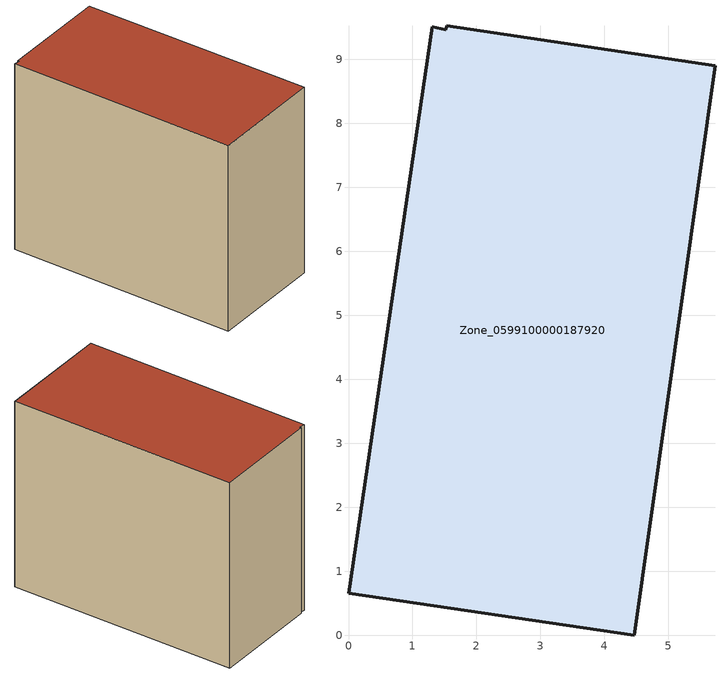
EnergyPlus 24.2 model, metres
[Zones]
Zone_0599100000187920
 floor ground (C_G): 4.47,0 0,0.66 1.31,9.51 1.52,9.46 1.53,9.53 5.73,8.9 z0
 wall outside (C_F): 4.47,0 5.73,8.9 1.53,9.53 1.52,9.46 1.31,9.51 0,0.66 4.47,0 z0:7.57
 roof outside (C_R): 0,0.66 4.47,0 5.73,8.9 1.53,9.53 1.52,9.46 1.31,9.51 z7.57
[BUILDING]
Pand.0599100000187920: North Axis=0; Terrain=City; Loads Convergence Tolerance Value=0.04; Temperature Convergence Tolerance Value=0.4; Solar Distribution=FullExterior; Maximum Number of Warmup Days=25; Minimum Number of Warmup Days=1
[Site:Location]
Rotterdam.The.Hague.AP_ZH_NLD Design_Conditions: Latitude=51.96; Longitude=4.45; Time Zone=1; Elevation=-4.5
[SITE:GROUNDTEMPERATURE:BUILDINGSURFACE]
18, 18, 18, 18, 18, 18, 18, 18, 18, 18, 18, 18
[MATERIAL] Thermal Absorptance=0.9; Solar Absorptance=0.7; Visible Absorptance=0.7
Name | Roughness | Thickness | Conductivity | Density | Specific Heat
G.TI.1946-1964 | MediumSmooth | 0.15 | 1 | 540 | 1210
F.TI.1946-1964 | Rough | 0.3 | 0.857143 | 1920 | 840
R.TI.1946-1964 | MediumRough | 0.2 | 0.277778 | 1500 | 1000
[CONSTRUCTION]
C_G: G.TI.1946-1964
C_F: F.TI.1946-1964
C_R: R.TI.1946-1964
[ZONE]
Zone_0599100000187920: Type=1; Multiplier=1; Ceiling Height=Autocalculate; Volume=Autocalculate; Floor Area=autocalculate; Part of Total Floor Area=Yes
[ZONEINFILTRATION:DESIGNFLOWRATE]
Infil_Zone_0599100000187920: Zone or ZoneList or Space or SpaceList=Zone_0599100000187920; Schedule=AlwaysOn; Design Flow Rate Calculation Method=Flow/Area; Flow Rate per Floor Area=0.003; Constant Term Coefficient=1; Temperature Term Coefficient=0; Velocity Term Coefficient=0; Velocity Squared Term Coefficient=0
[HVACTEMPLATE:ZONE:IDEALLOADSAIRSYSTEM]
Zone_0599100000187920: Maximum Heating Supply Air Temperature=50; Minimum Cooling Supply Air Temperature=13; Maximum Heating Supply Air Humidity Ratio=0.0156; Minimum Cooling Supply Air Humidity Ratio=0.0077; Heating Limit=NoLimit; Cooling Limit=NoLimit; Dehumidification Control Type=ConstantSensibleHeatRatio; Cooling Sensible Heat Ratio=0.7; Dehumidification Setpoint=60; Humidification Control Type=None; Humidification Setpoint=30; Outdoor Air Method=None; Outdoor Air Flow Rate per Person=0.00944; Outdoor Air Flow Rate per Zone Floor Area=0; Outdoor Air Flow Rate per Zone=0; Demand Controlled Ventilation Type=None; Outdoor Air Economizer Type=NoEconomizer; Heat Recovery Type=None; Sensible Heat Recovery Effectiveness=0.7; Latent Heat Recovery Effectiveness=0.65
[ZONECONTROL:THERMOSTAT]
ThermostatControl_Zone_0599100000187920: Zone or ZoneList=Zone_0599100000187920; Control Type Schedule=DualSetpointControlType; Control 1=Thermostat_Zone_0599100000187920; Temperature Difference Between Cutout And Setpoint=0
[THERMOSTATSETPOINT:DUALSETPOINT]
Thermostat_Zone_0599100000187920: Heating Setpoint Temperature Schedule=HeatingSetpoint_Zone_0599100000187920; Cooling Setpoint Temperature Schedule=CoolingSetpoint_Zone_0599100000187920
[SCHEDULE:COMPACT]
HeatingSetpoint_Zone_0599100000187920: Through: 12/31, For: AllDays, Until: 24:00, 21
CoolingSetpoint_Zone_0599100000187920: Through: 12/31, For: AllDays, Until: 24:00, 24
DualSetpointControlType: Through: 12/31, For: AllDays, Until: 24:00, 4
AlwaysOn: Through: 12/31, For: AllDays, Until: 24:00, 1
